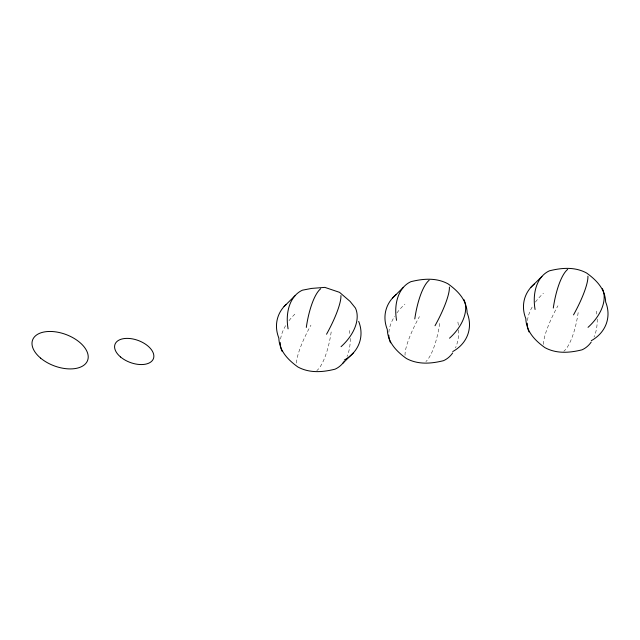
<?xml version="1.0" encoding="UTF-8"?>
<svg xmlns="http://www.w3.org/2000/svg" width="640" height="640" viewBox="0 0 640 640"><rect width="100%" height="100%" fill="white"/><g stroke="black" fill="none" stroke-linecap="round" stroke-linejoin="round"><path stroke-width="0.48" stroke-dasharray="3.2 2.4" d="M578.176 312.576A42.744 12.632 -82 0 1 563.8 351.248M543.568 344.432A42.744 9.024 -61 0 1 557.944 305.76M596.408 311.152A42.744 29.472 69 0 1 596.84 314.12M597.208 319.072A42.744 29.472 69 0 1 594.016 337.072M527.464 320.568A42.744 27.24 -34.5 0 1 533.16 305.4M535.408 302.104A42.744 27.24 -34.5 0 1 543.44 293.296M331.184 331.944A42.744 12.632 -82 0 1 316.808 370.608M296.552 363.056A42.744 9.024 -61 0 1 310.952 325.12M349.408 330.512A42.744 29.472 69 0 1 349.848 333.48M350.216 338.44A42.744 29.472 69 0 1 347.024 356.432M280.592 339.024A42.744 27.24 -34.5 0 1 286.168 324.76M288.992 320.704A42.744 27.24 -34.5 0 1 296.448 312.656M439.664 323.44A42.744 12.632 -82 0 1 425.896 361.584M405.048 355.288A42.744 9.024 -61 0 1 419.432 316.616M457.888 322.008A42.744 29.472 69 0 1 458.432 325.968M458.696 329.936A42.744 29.472 69 0 1 455.504 347.928M388.856 332.32A42.744 27.24 -34.5 0 1 394.648 316.264M396.888 312.968A42.744 27.24 -34.5 0 1 404.92 304.152"/><path stroke-width="0.96" d="M284.048 306.544L294.928 295.808M392.52 298.04L403.408 287.304M342.56 363.552L353.448 352.816M531.04 287.184L541.92 276.448M591.28 340.688A42.744 35.048 15 0 0 605.664 302.016C605.256 289.104 596.424 280.064 586.52 272.968C574.856 266.688 561.864 267.736 549.456 270.816A42.744 29.472 69 0 0 535.072 309.488M534.48 283.848A42.744 35.048 15 0 0 525.816 318.616C526.216 331.536 535.056 340.576 544.96 347.664C556.616 353.952 569.608 352.904 582.024 349.824A42.744 29.472 69 0 0 591.224 342.064M452.768 351.552A42.744 35.048 15 0 0 467.144 312.88C466.744 299.96 457.904 290.92 448.008 283.832C436.344 277.544 423.352 278.592 410.936 281.672A42.744 29.472 69 0 0 396.56 320.344M395.96 294.712A42.744 35.048 15 0 0 387.296 329.48C387.704 342.4 396.544 351.432 406.44 358.528C418.104 364.808 431.096 363.76 443.504 360.68A42.744 29.472 69 0 0 452.704 352.92M286.032 304.504A42.744 35.048 15 0 0 278.824 337.984C279.224 350.904 288.064 359.936 297.96 367.032C309.624 373.312 322.616 372.264 335.032 369.184A42.744 29.472 69 0 0 344.232 361.424M602.416 288.672A42.744 27.24 -34.5 0 1 588.04 327.344M529.056 331.968A42.744 27.24 -34.5 0 1 527.288 323.2M553.296 308.056A42.744 12.632 -82 0 1 567.68 269.392M587.912 276.208A42.744 9.024 -61 0 1 573.528 314.88M341.048 346.704A42.744 27.24 -34.5 0 0 355.424 308.032L350.072 301.384L339.528 292.336L324.832 287.376L311.584 288.416L302.464 290.176A42.744 29.472 69 0 0 288.08 328.848M282.064 351.328A42.744 27.24 -34.5 0 1 280.296 342.56M358.672 321.384A42.744 35.048 15 0 1 344.288 360.048M306.304 327.424A42.744 12.632 -82 0 1 320.688 288.752M340.92 295.568A42.744 9.024 -61 0 1 326.536 334.24M463.904 299.528A42.744 27.24 -34.5 0 1 449.52 338.2M390.544 342.824A42.744 27.24 -34.5 0 1 388.784 335.104M414.784 318.92A42.744 12.632 -82 0 1 429.16 280.248M449.392 287.064A42.744 9.024 -61 0 1 435.016 325.736M40.648 358.136A29.344 16.744 20.4 0 0 87.408 360.912A29.344 16.744 20.4 0 0 52.256 331.528A29.344 16.744 20.4 0 0 40.648 358.136M120.624 357.032A20.504 11.704 20.4 0 0 153.296 358.968A20.504 11.704 20.4 0 0 128.736 338.432A20.504 11.704 20.4 0 0 120.624 357.032"/></g></svg>
